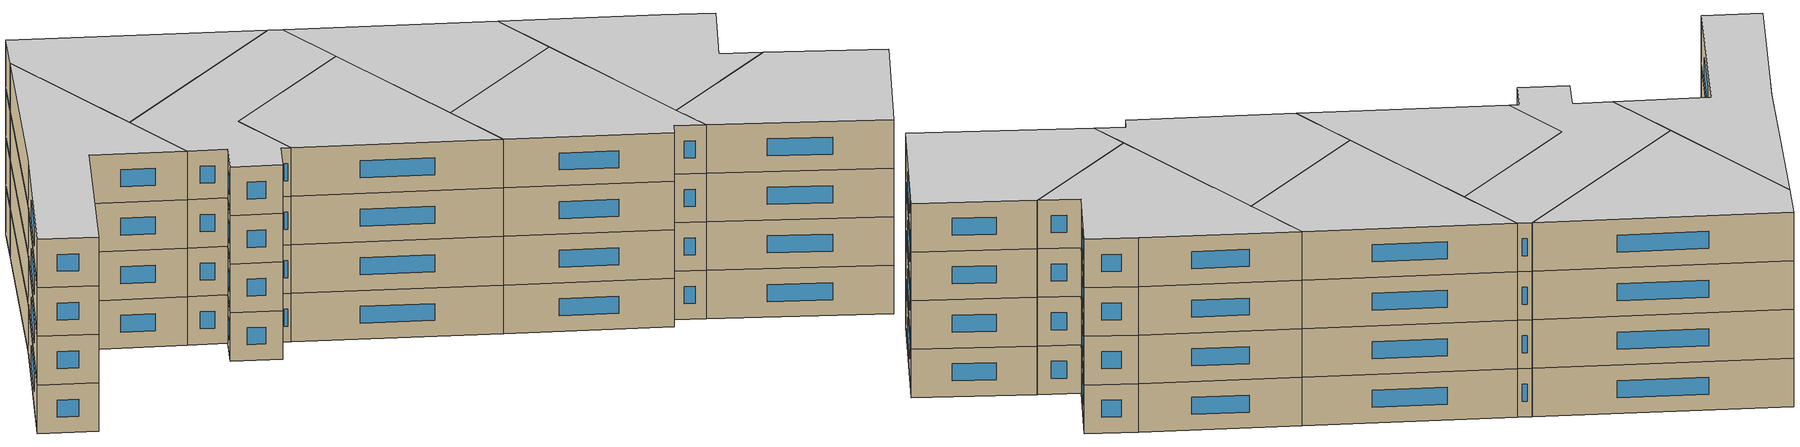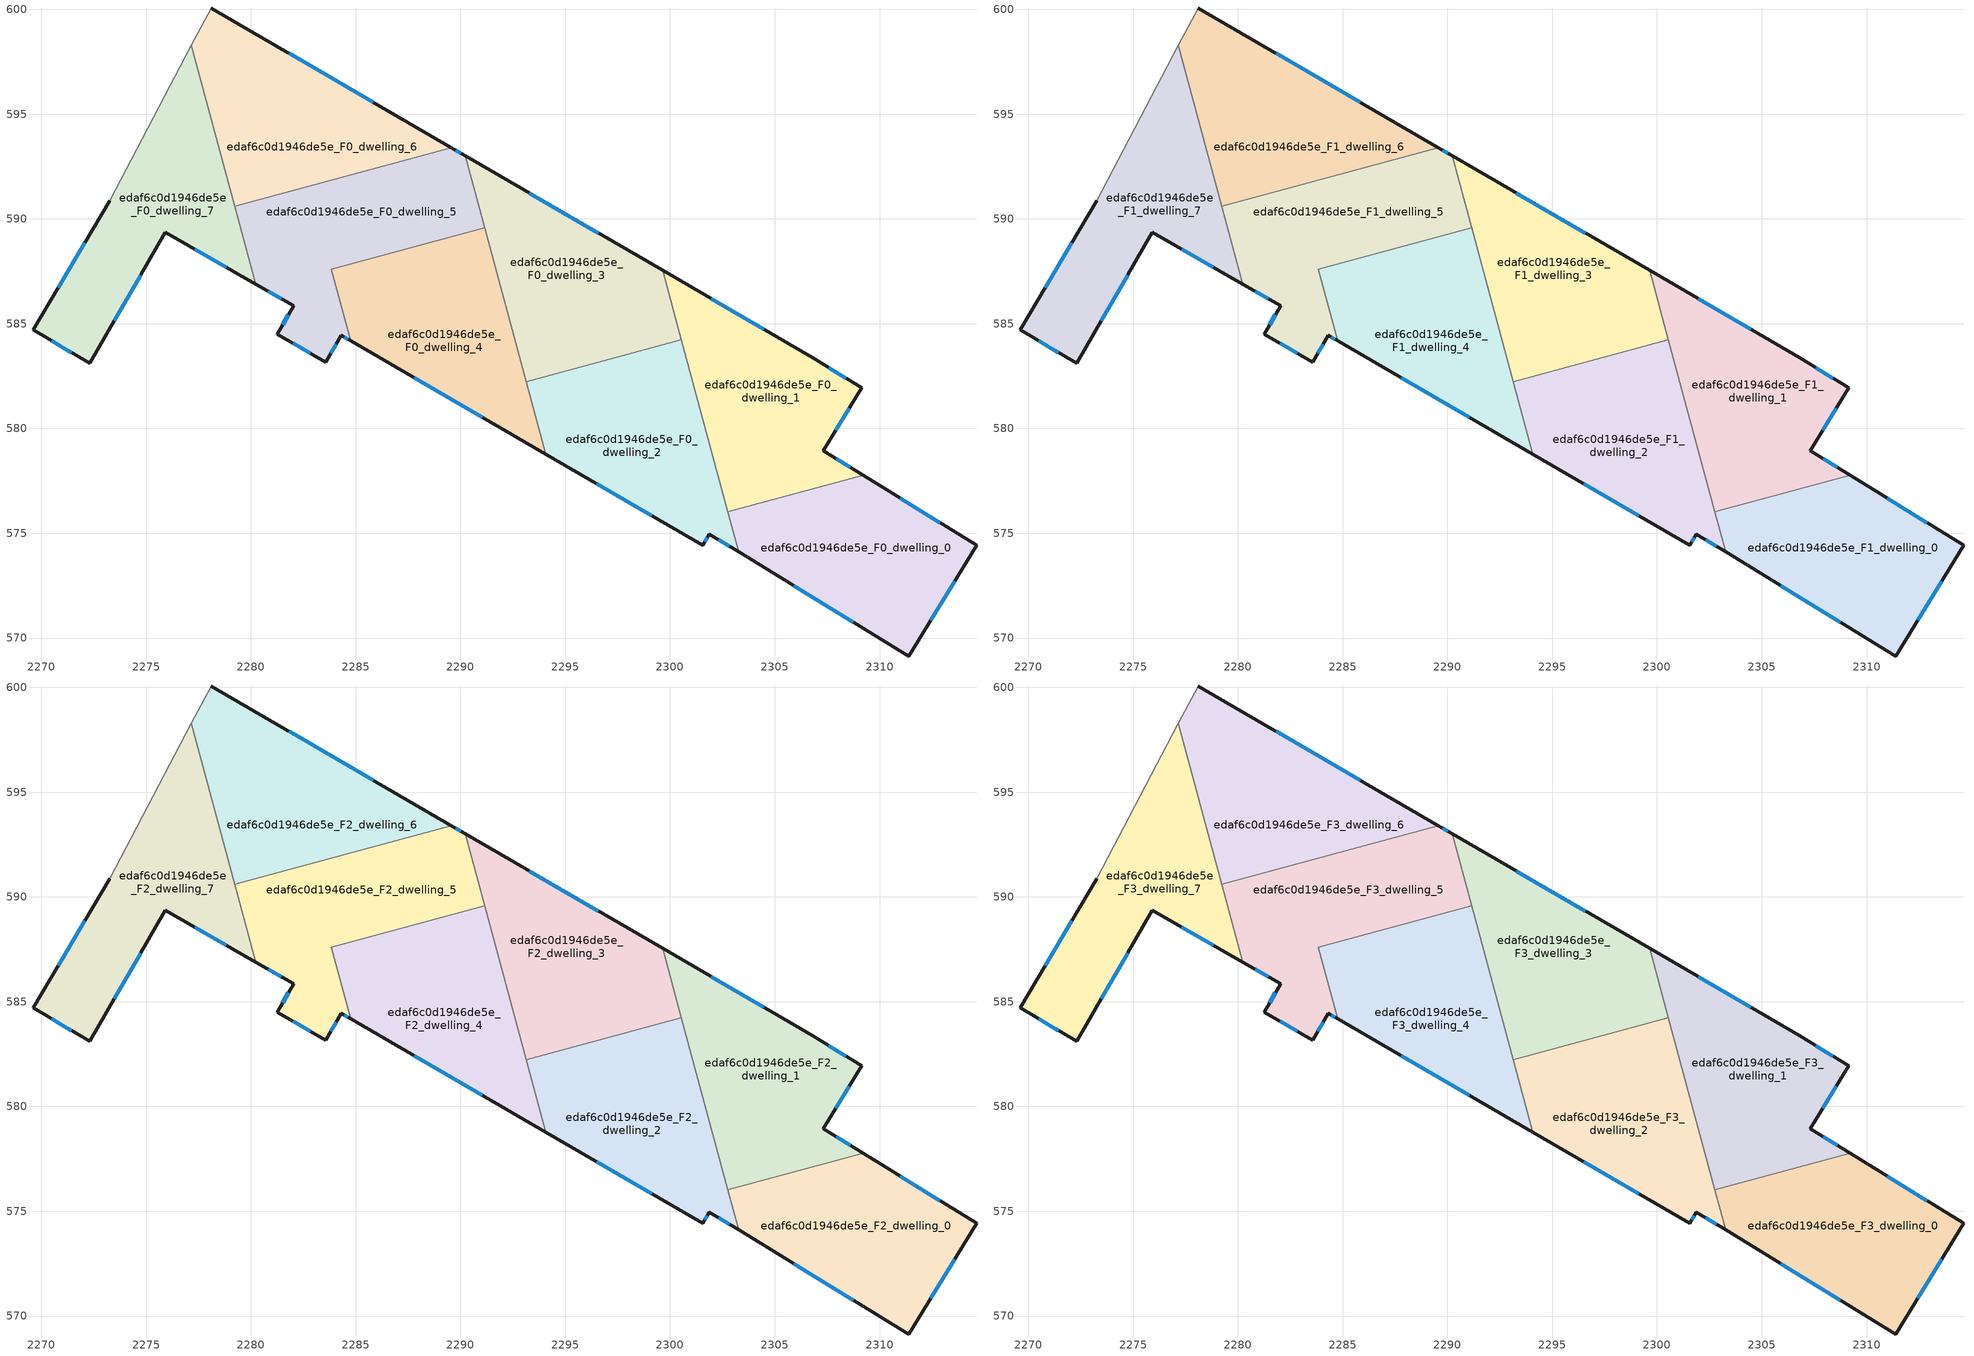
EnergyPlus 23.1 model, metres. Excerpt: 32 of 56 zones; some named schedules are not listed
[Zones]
edaf6c0d1946de5e_F0_dwelling_0
 floor ground (EU_floor_Construction): 2314.64,574.42 2311.39,569.14 2303.28,574.11 2302.76,576.02 2309.21,577.76 z0
 wall outside (EU_wall_Construction): 2303.28,574.11 2311.39,569.14 2314.64,574.42 2309.21,577.76 z0:3
 wall to edaf6c0d1946de5e_F0_dwelling_1 (EU_wall_Construction): 2309.21,577.76 2302.76,576.02 z0:3
 wall to edaf6c0d1946de5e_F0_dwelling_2 (EU_wall_Construction): 2302.76,576.02 2303.28,574.11 z0:3
 window (EU_Window_Construction): 2305.91,572.49 2308.75,570.76 / 2312.88,575.51 2310.98,576.67 / 2312.45,570.86 2313.58,572.71 z0.98:2.02
edaf6c0d1946de5e_F0_dwelling_1
 floor ground (EU_floor_Construction): 2306.81,583.37 2309.16,581.93 2307.31,578.93 2309.21,577.76 2302.76,576.02 2299.65,587.54 z0
 wall outside (EU_wall_Construction): 2309.21,577.76 2307.31,578.93 2309.16,581.93 2306.81,583.37 2299.65,587.54 z0:3
 wall to edaf6c0d1946de5e_F0_dwelling_3 (EU_wall_Construction): 2299.65,587.54 2300.54,584.23 z0:3
 wall to edaf6c0d1946de5e_F0_dwelling_2 (EU_wall_Construction): 2300.54,584.23 2302.76,576.02 z0:3
 window (EU_Window_Construction): 2308.39,582.4 2307.57,582.9 / 2307.91,579.91 2308.56,580.96 / 2308.6,578.14 2307.93,578.55 / 2304.48,584.73 2301.98,586.18 z0.98:2.02
edaf6c0d1946de5e_F0_dwelling_2
 floor ground (EU_floor_Construction): 2300.54,584.23 2303.28,574.11 2301.88,574.96 2301.56,574.42 2294.08,578.77 2293.15,582.23 z0
 wall outside (EU_wall_Construction): 2294.08,578.77 2301.56,574.42 2301.88,574.96 2303.28,574.11 z0:3
 wall to edaf6c0d1946de5e_F0_dwelling_3 (EU_wall_Construction): 2300.54,584.23 2293.15,582.23 z0:3
 wall to edaf6c0d1946de5e_F0_dwelling_4 (EU_wall_Construction): 2293.15,582.23 2294.08,578.77 z0:3
 window (EU_Window_Construction): 2301.66,574.6 2301.77,574.79 / 2296.51,577.35 2299.13,575.84 / 2302.33,574.69 2302.82,574.39 z0.98:2.02
edaf6c0d1946de5e_F0_dwelling_3
 floor ground (EU_floor_Construction): 2299.65,587.54 2300.54,584.23 2293.15,582.23 2290.23,593.01 z0
 wall outside (EU_wall_Construction): 2299.65,587.54 2290.23,593.01 z0:3
 wall to edaf6c0d1946de5e_F0_dwelling_5 (EU_wall_Construction): 2290.23,593.01 2291.16,589.58 z0:3
 wall to edaf6c0d1946de5e_F0_dwelling_4 (EU_wall_Construction): 2291.16,589.58 2293.15,582.23 z0:3
 window (EU_Window_Construction): 2296.59,589.32 2293.3,591.23 z0.98:2.02
edaf6c0d1946de5e_F0_dwelling_4
 floor ground (EU_floor_Construction): 2291.16,589.58 2294.08,578.77 2284.77,584.18 2283.85,587.61 z0
 wall outside (EU_wall_Construction): 2284.77,584.18 2294.08,578.77 z0:3
 wall to edaf6c0d1946de5e_F0_dwelling_5 (EU_wall_Construction): 2291.16,589.58 2283.85,587.61 2284.77,584.18 z0:3
 window (EU_Window_Construction): 2287.8,582.42 2291.06,580.53 z0.98:2.02
edaf6c0d1946de5e_F0_dwelling_5
 floor ground (EU_floor_Construction): 2290.23,593.01 2291.16,589.58 2283.85,587.61 2284.77,584.18 2284.32,584.44 2283.58,583.16 2281.26,584.5 2282.04,585.86 2280.25,586.89 2279.24,590.6 2289.57,593.39 z0
 wall outside (EU_wall_Construction): 2280.25,586.89 2282.04,585.86 2281.26,584.5 2283.58,583.16 2284.32,584.44 2284.77,584.18 / 2290.23,593.01 2289.57,593.39 z0:3
 wall to edaf6c0d1946de5e_F0_dwelling_6 (EU_wall_Construction): 2289.57,593.39 2279.24,590.6 z0:3
 wall to edaf6c0d1946de5e_F0_dwelling_7 (EU_wall_Construction): 2279.24,590.6 2280.25,586.89 z0:3
 window (EU_Window_Construction): 2284.47,584.36 2284.63,584.27 / 2283.82,583.58 2284.08,584.03 / 2282.01,584.07 2282.83,583.6 / 2281.79,585.42 2281.51,584.95 / 2280.83,586.55 2281.46,586.2 / 2290.02,593.14 2289.79,593.27 z0.98:2.02
edaf6c0d1946de5e_F0_dwelling_6
 floor ground (EU_floor_Construction): 2289.57,593.39 2279.24,590.6 2277.17,598.28 2278.11,600.06 z0
 wall outside (EU_wall_Construction): 2289.57,593.39 2278.11,600.06 z0:3
 wall adiabatic (EU_wall_Construction): 2278.11,600.06 2277.17,598.28 z0:3
 wall to edaf6c0d1946de5e_F0_dwelling_7 (EU_wall_Construction): 2277.17,598.28 2279.24,590.6 z0:3
 window (EU_Window_Construction): 2285.85,595.56 2281.84,597.89 z0.98:2.02
edaf6c0d1946de5e_F0_dwelling_7
 floor ground (EU_floor_Construction): 2277.17,598.28 2280.25,586.89 2275.92,589.35 2272.31,583.1 2269.62,584.7 2273.26,590.86 z0
 wall outside (EU_wall_Construction): 2273.26,590.86 2269.62,584.7 2272.31,583.1 2275.92,589.35 2280.25,586.89 z0:3
 wall adiabatic (EU_wall_Construction): 2277.17,598.28 2273.26,590.86 z0:3
 window (EU_Window_Construction): 2272.08,588.86 2270.8,586.71 / 2277.33,588.55 2278.84,587.69 / 2273.48,585.14 2274.75,587.32 / 2270.49,584.18 2271.44,583.62 z0.98:2.02
edaf6c0d1946de5e_F1_dwelling_0
 floor to edaf6c0d1946de5e_F0_dwelling_0 (EU_floor_Construction): 2314.64,574.42 2311.39,569.14 2303.28,574.11 2302.76,576.02 2309.21,577.76 z3
 wall outside (EU_wall_Construction): 2303.28,574.11 2311.39,569.14 2314.64,574.42 2309.21,577.76 z3:6
 wall to edaf6c0d1946de5e_F1_dwelling_1 (EU_wall_Construction): 2309.21,577.76 2302.76,576.02 z3:6
 wall to edaf6c0d1946de5e_F1_dwelling_2 (EU_wall_Construction): 2302.76,576.02 2303.28,574.11 z3:6
 window (EU_Window_Construction): 2305.91,572.49 2308.75,570.76 / 2312.88,575.51 2310.98,576.67 / 2312.45,570.86 2313.58,572.71 z3.98:5.02
edaf6c0d1946de5e_F1_dwelling_1
 floor to edaf6c0d1946de5e_F0_dwelling_1 (EU_floor_Construction): 2306.81,583.37 2309.16,581.93 2307.31,578.93 2309.21,577.76 2302.76,576.02 2299.65,587.54 z3
 wall outside (EU_wall_Construction): 2309.21,577.76 2307.31,578.93 2309.16,581.93 2306.81,583.37 2299.65,587.54 z3:6
 wall to edaf6c0d1946de5e_F1_dwelling_3 (EU_wall_Construction): 2299.65,587.54 2300.54,584.23 z3:6
 wall to edaf6c0d1946de5e_F1_dwelling_2 (EU_wall_Construction): 2300.54,584.23 2302.76,576.02 z3:6
 window (EU_Window_Construction): 2308.39,582.4 2307.57,582.9 / 2307.91,579.91 2308.56,580.96 / 2308.6,578.14 2307.93,578.55 / 2304.48,584.73 2301.98,586.18 z3.98:5.02
edaf6c0d1946de5e_F1_dwelling_2
 floor to edaf6c0d1946de5e_F0_dwelling_2 (EU_floor_Construction): 2300.54,584.23 2303.28,574.11 2301.88,574.96 2301.56,574.42 2294.08,578.77 2293.15,582.23 z3
 wall outside (EU_wall_Construction): 2294.08,578.77 2301.56,574.42 2301.88,574.96 2303.28,574.11 z3:6
 wall to edaf6c0d1946de5e_F1_dwelling_3 (EU_wall_Construction): 2300.54,584.23 2293.15,582.23 z3:6
 wall to edaf6c0d1946de5e_F1_dwelling_4 (EU_wall_Construction): 2293.15,582.23 2294.08,578.77 z3:6
 window (EU_Window_Construction): 2301.66,574.6 2301.77,574.79 / 2296.51,577.35 2299.13,575.84 / 2302.33,574.69 2302.82,574.39 z3.98:5.02
edaf6c0d1946de5e_F1_dwelling_3
 floor to edaf6c0d1946de5e_F0_dwelling_3 (EU_floor_Construction): 2299.65,587.54 2300.54,584.23 2293.15,582.23 2290.23,593.01 z3
 wall outside (EU_wall_Construction): 2299.65,587.54 2290.23,593.01 z3:6
 wall to edaf6c0d1946de5e_F1_dwelling_5 (EU_wall_Construction): 2290.23,593.01 2291.16,589.58 z3:6
 wall to edaf6c0d1946de5e_F1_dwelling_4 (EU_wall_Construction): 2291.16,589.58 2293.15,582.23 z3:6
 window (EU_Window_Construction): 2296.59,589.32 2293.3,591.23 z3.98:5.02
edaf6c0d1946de5e_F1_dwelling_4
 floor to edaf6c0d1946de5e_F0_dwelling_4 (EU_floor_Construction): 2291.16,589.58 2294.08,578.77 2284.77,584.18 2283.85,587.61 z3
 wall outside (EU_wall_Construction): 2284.77,584.18 2294.08,578.77 z3:6
 wall to edaf6c0d1946de5e_F1_dwelling_5 (EU_wall_Construction): 2291.16,589.58 2283.85,587.61 2284.77,584.18 z3:6
 window (EU_Window_Construction): 2287.8,582.42 2291.06,580.53 z3.98:5.02
edaf6c0d1946de5e_F1_dwelling_5
 floor to edaf6c0d1946de5e_F0_dwelling_5 (EU_floor_Construction): 2290.23,593.01 2291.16,589.58 2283.85,587.61 2284.77,584.18 2284.32,584.44 2283.58,583.16 2281.26,584.5 2282.04,585.86 2280.25,586.89 2279.24,590.6 2289.57,593.39 z3
 wall outside (EU_wall_Construction): 2280.25,586.89 2282.04,585.86 2281.26,584.5 2283.58,583.16 2284.32,584.44 2284.77,584.18 / 2290.23,593.01 2289.57,593.39 z3:6
 wall to edaf6c0d1946de5e_F1_dwelling_6 (EU_wall_Construction): 2289.57,593.39 2279.24,590.6 z3:6
 wall to edaf6c0d1946de5e_F1_dwelling_7 (EU_wall_Construction): 2279.24,590.6 2280.25,586.89 z3:6
 window (EU_Window_Construction): 2284.47,584.36 2284.63,584.27 / 2283.82,583.58 2284.08,584.03 / 2282.01,584.07 2282.83,583.6 / 2281.79,585.42 2281.51,584.95 / 2280.83,586.55 2281.46,586.2 / 2290.02,593.14 2289.79,593.27 z3.98:5.02
edaf6c0d1946de5e_F1_dwelling_6
 floor to edaf6c0d1946de5e_F0_dwelling_6 (EU_floor_Construction): 2289.57,593.39 2279.24,590.6 2277.17,598.28 2278.11,600.06 z3
 wall outside (EU_wall_Construction): 2289.57,593.39 2278.11,600.06 z3:6
 wall adiabatic (EU_wall_Construction): 2278.11,600.06 2277.17,598.28 z3:6
 wall to edaf6c0d1946de5e_F1_dwelling_7 (EU_wall_Construction): 2277.17,598.28 2279.24,590.6 z3:6
 window (EU_Window_Construction): 2285.85,595.56 2281.84,597.89 z3.98:5.02
edaf6c0d1946de5e_F1_dwelling_7
 floor to edaf6c0d1946de5e_F0_dwelling_7 (EU_floor_Construction): 2277.17,598.28 2280.25,586.89 2275.92,589.35 2272.31,583.1 2269.62,584.7 2273.26,590.86 z3
 wall outside (EU_wall_Construction): 2273.26,590.86 2269.62,584.7 2272.31,583.1 2275.92,589.35 2280.25,586.89 z3:6
 wall adiabatic (EU_wall_Construction): 2277.17,598.28 2273.26,590.86 z3:6
 window (EU_Window_Construction): 2272.08,588.86 2270.8,586.71 / 2277.33,588.55 2278.84,587.69 / 2273.48,585.14 2274.75,587.32 / 2270.49,584.18 2271.44,583.62 z3.98:5.02
edaf6c0d1946de5e_F2_dwelling_0
 floor to edaf6c0d1946de5e_F1_dwelling_0 (EU_floor_Construction): 2314.64,574.42 2311.39,569.14 2303.28,574.11 2302.76,576.02 2309.21,577.76 z6
 wall outside (EU_wall_Construction): 2303.28,574.11 2311.39,569.14 2314.64,574.42 2309.21,577.76 z6:9
 wall to edaf6c0d1946de5e_F2_dwelling_1 (EU_wall_Construction): 2309.21,577.76 2302.76,576.02 z6:9
 wall to edaf6c0d1946de5e_F2_dwelling_2 (EU_wall_Construction): 2302.76,576.02 2303.28,574.11 z6:9
 window (EU_Window_Construction): 2305.91,572.49 2308.75,570.76 / 2312.88,575.51 2310.98,576.67 / 2312.45,570.86 2313.58,572.71 z6.98:8.02
edaf6c0d1946de5e_F2_dwelling_1
 floor to edaf6c0d1946de5e_F1_dwelling_1 (EU_floor_Construction): 2306.81,583.37 2309.16,581.93 2307.31,578.93 2309.21,577.76 2302.76,576.02 2299.65,587.54 z6
 wall outside (EU_wall_Construction): 2309.21,577.76 2307.31,578.93 2309.16,581.93 2306.81,583.37 2299.65,587.54 z6:9
 wall to edaf6c0d1946de5e_F2_dwelling_3 (EU_wall_Construction): 2299.65,587.54 2300.54,584.23 z6:9
 wall to edaf6c0d1946de5e_F2_dwelling_2 (EU_wall_Construction): 2300.54,584.23 2302.76,576.02 z6:9
 window (EU_Window_Construction): 2308.39,582.4 2307.57,582.9 / 2307.91,579.91 2308.56,580.96 / 2308.6,578.14 2307.93,578.55 / 2304.48,584.73 2301.98,586.18 z6.98:8.02
edaf6c0d1946de5e_F2_dwelling_2
 floor to edaf6c0d1946de5e_F1_dwelling_2 (EU_floor_Construction): 2300.54,584.23 2303.28,574.11 2301.88,574.96 2301.56,574.42 2294.08,578.77 2293.15,582.23 z6
 wall outside (EU_wall_Construction): 2294.08,578.77 2301.56,574.42 2301.88,574.96 2303.28,574.11 z6:9
 wall to edaf6c0d1946de5e_F2_dwelling_3 (EU_wall_Construction): 2300.54,584.23 2293.15,582.23 z6:9
 wall to edaf6c0d1946de5e_F2_dwelling_4 (EU_wall_Construction): 2293.15,582.23 2294.08,578.77 z6:9
 window (EU_Window_Construction): 2301.66,574.6 2301.77,574.79 / 2296.51,577.35 2299.13,575.84 / 2302.33,574.69 2302.82,574.39 z6.98:8.02
edaf6c0d1946de5e_F2_dwelling_3
 floor to edaf6c0d1946de5e_F1_dwelling_3 (EU_floor_Construction): 2299.65,587.54 2300.54,584.23 2293.15,582.23 2290.23,593.01 z6
 wall outside (EU_wall_Construction): 2299.65,587.54 2290.23,593.01 z6:9
 wall to edaf6c0d1946de5e_F2_dwelling_5 (EU_wall_Construction): 2290.23,593.01 2291.16,589.58 z6:9
 wall to edaf6c0d1946de5e_F2_dwelling_4 (EU_wall_Construction): 2291.16,589.58 2293.15,582.23 z6:9
 window (EU_Window_Construction): 2296.59,589.32 2293.3,591.23 z6.98:8.02
edaf6c0d1946de5e_F2_dwelling_4
 floor to edaf6c0d1946de5e_F1_dwelling_4 (EU_floor_Construction): 2291.16,589.58 2294.08,578.77 2284.77,584.18 2283.85,587.61 z6
 wall outside (EU_wall_Construction): 2284.77,584.18 2294.08,578.77 z6:9
 wall to edaf6c0d1946de5e_F2_dwelling_5 (EU_wall_Construction): 2291.16,589.58 2283.85,587.61 2284.77,584.18 z6:9
 window (EU_Window_Construction): 2287.8,582.42 2291.06,580.53 z6.98:8.02
edaf6c0d1946de5e_F2_dwelling_5
 floor to edaf6c0d1946de5e_F1_dwelling_5 (EU_floor_Construction): 2290.23,593.01 2291.16,589.58 2283.85,587.61 2284.77,584.18 2284.32,584.44 2283.58,583.16 2281.26,584.5 2282.04,585.86 2280.25,586.89 2279.24,590.6 2289.57,593.39 z6
 wall outside (EU_wall_Construction): 2280.25,586.89 2282.04,585.86 2281.26,584.5 2283.58,583.16 2284.32,584.44 2284.77,584.18 / 2290.23,593.01 2289.57,593.39 z6:9
 wall to edaf6c0d1946de5e_F2_dwelling_6 (EU_wall_Construction): 2289.57,593.39 2279.24,590.6 z6:9
 wall to edaf6c0d1946de5e_F2_dwelling_7 (EU_wall_Construction): 2279.24,590.6 2280.25,586.89 z6:9
 window (EU_Window_Construction): 2284.47,584.36 2284.63,584.27 / 2283.82,583.58 2284.08,584.03 / 2282.01,584.07 2282.83,583.6 / 2281.79,585.42 2281.51,584.95 / 2280.83,586.55 2281.46,586.2 / 2290.02,593.14 2289.79,593.27 z6.98:8.02
edaf6c0d1946de5e_F2_dwelling_6
 floor to edaf6c0d1946de5e_F1_dwelling_6 (EU_floor_Construction): 2289.57,593.39 2279.24,590.6 2277.17,598.28 2278.11,600.06 z6
 wall outside (EU_wall_Construction): 2289.57,593.39 2278.11,600.06 z6:9
 wall adiabatic (EU_wall_Construction): 2278.11,600.06 2277.17,598.28 z6:9
 wall to edaf6c0d1946de5e_F2_dwelling_7 (EU_wall_Construction): 2277.17,598.28 2279.24,590.6 z6:9
 window (EU_Window_Construction): 2285.85,595.56 2281.84,597.89 z6.98:8.02
edaf6c0d1946de5e_F2_dwelling_7
 floor to edaf6c0d1946de5e_F1_dwelling_7 (EU_floor_Construction): 2277.17,598.28 2280.25,586.89 2275.92,589.35 2272.31,583.1 2269.62,584.7 2273.26,590.86 z6
 wall outside (EU_wall_Construction): 2273.26,590.86 2269.62,584.7 2272.31,583.1 2275.92,589.35 2280.25,586.89 z6:9
 wall adiabatic (EU_wall_Construction): 2277.17,598.28 2273.26,590.86 z6:9
 window (EU_Window_Construction): 2272.08,588.86 2270.8,586.71 / 2277.33,588.55 2278.84,587.69 / 2273.48,585.14 2274.75,587.32 / 2270.49,584.18 2271.44,583.62 z6.98:8.02
edaf6c0d1946de5e_F3_dwelling_0
 floor to edaf6c0d1946de5e_F2_dwelling_0 (EU_floor_Construction): 2314.64,574.42 2311.39,569.14 2303.28,574.11 2302.76,576.02 2309.21,577.76 z9
 wall outside (EU_wall_Construction): 2303.28,574.11 2311.39,569.14 2314.64,574.42 2309.21,577.76 z9:12
 wall to edaf6c0d1946de5e_F3_dwelling_1 (EU_wall_Construction): 2309.21,577.76 2302.76,576.02 z9:12
 wall to edaf6c0d1946de5e_F3_dwelling_2 (EU_wall_Construction): 2302.76,576.02 2303.28,574.11 z9:12
 window (EU_Window_Construction): 2305.91,572.49 2308.75,570.76 / 2312.88,575.51 2310.98,576.67 / 2312.45,570.86 2313.58,572.71 z9.98:11.02
 ceiling to edaf6c0d1946de5e_F4_dwelling_0 (EU_floor_Construction): 2311.39,569.14 2314.64,574.42 2309.21,577.76 2302.76,576.02 2303.28,574.11 z12
edaf6c0d1946de5e_F3_dwelling_1
 floor to edaf6c0d1946de5e_F2_dwelling_1 (EU_floor_Construction): 2306.81,583.37 2309.16,581.93 2307.31,578.93 2309.21,577.76 2302.76,576.02 2299.65,587.54 z9
 wall outside (EU_wall_Construction): 2309.21,577.76 2307.31,578.93 2309.16,581.93 2306.81,583.37 2299.65,587.54 z9:12
 wall to edaf6c0d1946de5e_F3_dwelling_3 (EU_wall_Construction): 2299.65,587.54 2300.54,584.23 z9:12
 wall to edaf6c0d1946de5e_F3_dwelling_2 (EU_wall_Construction): 2300.54,584.23 2302.76,576.02 z9:12
 window (EU_Window_Construction): 2308.39,582.4 2307.57,582.9 / 2307.91,579.91 2308.56,580.96 / 2308.6,578.14 2307.93,578.55 / 2304.48,584.73 2301.98,586.18 z9.98:11.02
 ceiling to edaf6c0d1946de5e_F4_dwelling_1 (EU_floor_Construction): 2309.21,577.76 2307.31,578.93 2309.16,581.93 2306.81,583.37 2299.65,587.54 2302.76,576.02 z12
edaf6c0d1946de5e_F3_dwelling_2
 floor to edaf6c0d1946de5e_F2_dwelling_2 (EU_floor_Construction): 2300.54,584.23 2303.28,574.11 2301.88,574.96 2301.56,574.42 2294.08,578.77 2293.15,582.23 z9
 wall outside (EU_wall_Construction): 2294.08,578.77 2301.56,574.42 2301.88,574.96 2303.28,574.11 z9:12
 wall to edaf6c0d1946de5e_F3_dwelling_3 (EU_wall_Construction): 2300.54,584.23 2293.15,582.23 z9:12
 wall to edaf6c0d1946de5e_F3_dwelling_4 (EU_wall_Construction): 2293.15,582.23 2294.08,578.77 z9:12
 window (EU_Window_Construction): 2301.66,574.6 2301.77,574.79 / 2296.51,577.35 2299.13,575.84 / 2302.33,574.69 2302.82,574.39 z9.98:11.02
 ceiling to edaf6c0d1946de5e_F4_dwelling_2 (EU_floor_Construction): 2303.28,574.11 2300.54,584.23 2293.15,582.23 2294.08,578.77 2301.56,574.42 2301.88,574.96 z12
edaf6c0d1946de5e_F3_dwelling_3
 floor to edaf6c0d1946de5e_F2_dwelling_3 (EU_floor_Construction): 2299.65,587.54 2300.54,584.23 2293.15,582.23 2290.23,593.01 z9
 wall outside (EU_wall_Construction): 2299.65,587.54 2290.23,593.01 z9:12
 wall to edaf6c0d1946de5e_F3_dwelling_5 (EU_wall_Construction): 2290.23,593.01 2291.16,589.58 z9:12
 wall to edaf6c0d1946de5e_F3_dwelling_4 (EU_wall_Construction): 2291.16,589.58 2293.15,582.23 z9:12
 window (EU_Window_Construction): 2296.59,589.32 2293.3,591.23 z9.98:11.02
 ceiling to edaf6c0d1946de5e_F4_dwelling_3 (EU_floor_Construction): 2300.54,584.23 2299.65,587.54 2290.23,593.01 2293.15,582.23 z12
edaf6c0d1946de5e_F3_dwelling_4
 floor to edaf6c0d1946de5e_F2_dwelling_4 (EU_floor_Construction): 2291.16,589.58 2294.08,578.77 2284.77,584.18 2283.85,587.61 z9
 wall outside (EU_wall_Construction): 2284.77,584.18 2294.08,578.77 z9:12
 wall to edaf6c0d1946de5e_F3_dwelling_5 (EU_wall_Construction): 2291.16,589.58 2283.85,587.61 2284.77,584.18 z9:12
 window (EU_Window_Construction): 2287.8,582.42 2291.06,580.53 z9.98:11.02
 ceiling to edaf6c0d1946de5e_F4_dwelling_4 (EU_floor_Construction): 2294.08,578.77 2291.16,589.58 2283.85,587.61 2284.77,584.18 z12
edaf6c0d1946de5e_F3_dwelling_5
 floor to edaf6c0d1946de5e_F2_dwelling_5 (EU_floor_Construction): 2290.23,593.01 2291.16,589.58 2283.85,587.61 2284.77,584.18 2284.32,584.44 2283.58,583.16 2281.26,584.5 2282.04,585.86 2280.25,586.89 2279.24,590.6 2289.57,593.39 z9
 wall outside (EU_wall_Construction): 2280.25,586.89 2282.04,585.86 2281.26,584.5 2283.58,583.16 2284.32,584.44 2284.77,584.18 / 2290.23,593.01 2289.57,593.39 z9:12
 wall to edaf6c0d1946de5e_F3_dwelling_6 (EU_wall_Construction): 2289.57,593.39 2279.24,590.6 z9:12
 wall to edaf6c0d1946de5e_F3_dwelling_7 (EU_wall_Construction): 2279.24,590.6 2280.25,586.89 z9:12
 window (EU_Window_Construction): 2284.47,584.36 2284.63,584.27 / 2283.82,583.58 2284.08,584.03 / 2282.01,584.07 2282.83,583.6 / 2281.79,585.42 2281.51,584.95 / 2280.83,586.55 2281.46,586.2 / 2290.02,593.14 2289.79,593.27 z9.98:11.02
 ceiling to edaf6c0d1946de5e_F4_dwelling_5 (EU_floor_Construction): 2291.16,589.58 2290.23,593.01 2289.57,593.39 2279.24,590.6 2280.25,586.89 2282.04,585.86 2281.26,584.5 2283.58,583.16 2284.32,584.44 2284.77,584.18 2283.85,587.61 z12
edaf6c0d1946de5e_F3_dwelling_6
 floor to edaf6c0d1946de5e_F2_dwelling_6 (EU_floor_Construction): 2289.57,593.39 2279.24,590.6 2277.17,598.28 2278.11,600.06 z9
 wall outside (EU_wall_Construction): 2289.57,593.39 2278.11,600.06 z9:12
 wall adiabatic (EU_wall_Construction): 2278.11,600.06 2277.17,598.28 z9:12
 wall to edaf6c0d1946de5e_F3_dwelling_7 (EU_wall_Construction): 2277.17,598.28 2279.24,590.6 z9:12
 window (EU_Window_Construction): 2285.85,595.56 2281.84,597.89 z9.98:11.02
 ceiling to edaf6c0d1946de5e_F4_dwelling_6 (EU_floor_Construction): 2289.57,593.39 2278.11,600.06 2277.17,598.28 2279.24,590.6 z12
edaf6c0d1946de5e_F3_dwelling_7
 floor to edaf6c0d1946de5e_F2_dwelling_7 (EU_floor_Construction): 2277.17,598.28 2280.25,586.89 2275.92,589.35 2272.31,583.1 2269.62,584.7 2273.26,590.86 z9
 wall outside (EU_wall_Construction): 2273.26,590.86 2269.62,584.7 2272.31,583.1 2275.92,589.35 2280.25,586.89 z9:12
 wall adiabatic (EU_wall_Construction): 2277.17,598.28 2273.26,590.86 z9:12
 window (EU_Window_Construction): 2272.08,588.86 2270.8,586.71 / 2277.33,588.55 2278.84,587.69 / 2273.48,585.14 2274.75,587.32 / 2270.49,584.18 2271.44,583.62 z9.98:11.02
 ceiling to edaf6c0d1946de5e_F4_dwelling_7 (EU_floor_Construction): 2280.25,586.89 2277.17,598.28 2273.26,590.86 2269.62,584.7 2272.31,583.1 2275.92,589.35 z12
[Building]
EU S2 Campaign: North Axis=0; Terrain=City; Solar Distribution=FullExterior
[Site:Location]
Bologna: Latitude=44.5; Longitude=11.25; Time Zone=1; Elevation=37
[SizingPeriod:WeatherFileDays]
AnnualSizingPeriod: Begin Month=1; Begin Day of Month=1; End Month=12; End Day of Month=31; Day of Week for Start Day=Monday; Use Weather File Daylight Saving Period=No; Use Weather File Rain and Snow Indicators=No
[MATERIAL]
EU_InternalMass_Material: Roughness=MediumRough; Thickness=0.1; Conductivity=1; Density=1800; Specific Heat=900; Thermal Absorptance=0.9; Solar Absorptance=0.7; Visible Absorptance=0.7
[MATERIAL:NOMASS] Roughness=MediumRough; Thermal Absorptance=0.9; Solar Absorptance=0.7; Visible Absorptance=0.7
Name | Thermal Resistance
EU_wall_NoMass | 0.905828
EU_floor_NoMass | 0.67114
[WINDOWMATERIAL:SIMPLEGLAZINGSYSTEM]
EU_Window_SimpleGlazing: UFactor=4.52486; Solar Heat Gain Coefficient=0.85; Visible Transmittance=0.85
[CONSTRUCTION]
EU_wall_Construction: EU_wall_NoMass
EU_floor_Construction: EU_floor_NoMass
EU_Window_Construction: EU_Window_SimpleGlazing
EU_InternalMass_Construction: EU_InternalMass_Material
[ZONE] Type=1; Multiplier=1; Ceiling Height=autocalculate; Floor Area=autocalculate; Part of Total Floor Area=Yes
Name | Volume
edaf6c0d1946de5e_F0_dwelling_0; edaf6c0d1946de5e_F1_dwelling_0; edaf6c0d1946de5e_F2_dwelling_0; edaf6c0d1946de5e_F3_dwelling_0 | 167.71
edaf6c0d1946de5e_F0_dwelling_1; edaf6c0d1946de5e_F1_dwelling_1; edaf6c0d1946de5e_F2_dwelling_1; edaf6c0d1946de5e_F3_dwelling_1 | 167.733
edaf6c0d1946de5e_F0_dwelling_2; edaf6c0d1946de5e_F1_dwelling_2; edaf6c0d1946de5e_F2_dwelling_2; edaf6c0d1946de5e_F3_dwelling_2 | 167.728
edaf6c0d1946de5e_F0_dwelling_3; edaf6c0d1946de5e_F1_dwelling_3; edaf6c0d1946de5e_F2_dwelling_3; edaf6c0d1946de5e_F3_dwelling_3 | 167.696
edaf6c0d1946de5e_F0_dwelling_4; edaf6c0d1946de5e_F1_dwelling_4; edaf6c0d1946de5e_F2_dwelling_4; edaf6c0d1946de5e_F3_dwelling_4 | 167.717
edaf6c0d1946de5e_F0_dwelling_5; edaf6c0d1946de5e_F1_dwelling_5; edaf6c0d1946de5e_F2_dwelling_5; edaf6c0d1946de5e_F3_dwelling_5 | 167.695
edaf6c0d1946de5e_F0_dwelling_6; edaf6c0d1946de5e_F1_dwelling_6; edaf6c0d1946de5e_F2_dwelling_6; edaf6c0d1946de5e_F3_dwelling_6 | 167.708
edaf6c0d1946de5e_F0_dwelling_7; edaf6c0d1946de5e_F1_dwelling_7; edaf6c0d1946de5e_F2_dwelling_7; edaf6c0d1946de5e_F3_dwelling_7 | 167.715
[INTERNALMASS] Construction=EU_InternalMass_Construction
Name | Zone or ZoneList | Surface Area
edaf6c0d1946de5e_F0_dwelling_0_EU_InternalMass | edaf6c0d1946de5e_F0_dwelling_0 | 55.9037
edaf6c0d1946de5e_F0_dwelling_1_EU_InternalMass | edaf6c0d1946de5e_F0_dwelling_1 | 55.9126
edaf6c0d1946de5e_F0_dwelling_2_EU_InternalMass | edaf6c0d1946de5e_F0_dwelling_2 | 55.9113
edaf6c0d1946de5e_F0_dwelling_3_EU_InternalMass | edaf6c0d1946de5e_F0_dwelling_3 | 55.8984
edaf6c0d1946de5e_F0_dwelling_4_EU_InternalMass | edaf6c0d1946de5e_F0_dwelling_4 | 55.9033
edaf6c0d1946de5e_F0_dwelling_5_EU_InternalMass | edaf6c0d1946de5e_F0_dwelling_5 | 55.8982
edaf6c0d1946de5e_F0_dwelling_6_EU_InternalMass | edaf6c0d1946de5e_F0_dwelling_6 | 55.9025
edaf6c0d1946de5e_F0_dwelling_7_EU_InternalMass | edaf6c0d1946de5e_F0_dwelling_7 | 55.9054
edaf6c0d1946de5e_F1_dwelling_0_EU_InternalMass | edaf6c0d1946de5e_F1_dwelling_0 | 55.9037
edaf6c0d1946de5e_F1_dwelling_1_EU_InternalMass | edaf6c0d1946de5e_F1_dwelling_1 | 55.9126
edaf6c0d1946de5e_F1_dwelling_2_EU_InternalMass | edaf6c0d1946de5e_F1_dwelling_2 | 55.9113
edaf6c0d1946de5e_F1_dwelling_3_EU_InternalMass | edaf6c0d1946de5e_F1_dwelling_3 | 55.8984
edaf6c0d1946de5e_F1_dwelling_4_EU_InternalMass | edaf6c0d1946de5e_F1_dwelling_4 | 55.9033
edaf6c0d1946de5e_F1_dwelling_5_EU_InternalMass | edaf6c0d1946de5e_F1_dwelling_5 | 55.8982
edaf6c0d1946de5e_F1_dwelling_6_EU_InternalMass | edaf6c0d1946de5e_F1_dwelling_6 | 55.9025
edaf6c0d1946de5e_F1_dwelling_7_EU_InternalMass | edaf6c0d1946de5e_F1_dwelling_7 | 55.9054
edaf6c0d1946de5e_F2_dwelling_0_EU_InternalMass | edaf6c0d1946de5e_F2_dwelling_0 | 55.9037
edaf6c0d1946de5e_F2_dwelling_1_EU_InternalMass | edaf6c0d1946de5e_F2_dwelling_1 | 55.9126
edaf6c0d1946de5e_F2_dwelling_2_EU_InternalMass | edaf6c0d1946de5e_F2_dwelling_2 | 55.9113
edaf6c0d1946de5e_F2_dwelling_3_EU_InternalMass | edaf6c0d1946de5e_F2_dwelling_3 | 55.8984
edaf6c0d1946de5e_F2_dwelling_4_EU_InternalMass | edaf6c0d1946de5e_F2_dwelling_4 | 55.9033
edaf6c0d1946de5e_F2_dwelling_5_EU_InternalMass | edaf6c0d1946de5e_F2_dwelling_5 | 55.8982
edaf6c0d1946de5e_F2_dwelling_6_EU_InternalMass | edaf6c0d1946de5e_F2_dwelling_6 | 55.9025
edaf6c0d1946de5e_F2_dwelling_7_EU_InternalMass | edaf6c0d1946de5e_F2_dwelling_7 | 55.9054
edaf6c0d1946de5e_F3_dwelling_0_EU_InternalMass | edaf6c0d1946de5e_F3_dwelling_0 | 55.9037
edaf6c0d1946de5e_F3_dwelling_1_EU_InternalMass | edaf6c0d1946de5e_F3_dwelling_1 | 55.9126
edaf6c0d1946de5e_F3_dwelling_2_EU_InternalMass | edaf6c0d1946de5e_F3_dwelling_2 | 55.9113
edaf6c0d1946de5e_F3_dwelling_3_EU_InternalMass | edaf6c0d1946de5e_F3_dwelling_3 | 55.8984
edaf6c0d1946de5e_F3_dwelling_4_EU_InternalMass | edaf6c0d1946de5e_F3_dwelling_4 | 55.9033
edaf6c0d1946de5e_F3_dwelling_5_EU_InternalMass | edaf6c0d1946de5e_F3_dwelling_5 | 55.8982
edaf6c0d1946de5e_F3_dwelling_6_EU_InternalMass | edaf6c0d1946de5e_F3_dwelling_6 | 55.9025
edaf6c0d1946de5e_F3_dwelling_7_EU_InternalMass | edaf6c0d1946de5e_F3_dwelling_7 | 55.9054
[OTHEREQUIPMENT] Fuel Type=Electricity; Design Level Calculation Method=Watts/Area; Power per Zone Floor Area=1; Fraction Latent=0; Fraction Radiant=0; Fraction Lost=0; Carbon Dioxide Generation Rate=0; EndUse Subcategory=EU_Step8_InternalGains
Name | Zone or ZoneList or Space or SpaceList | Schedule
EU_Step8_InternalGain_edaf6c0d1946de5e_F0_dwelling_0_f000 | edaf6c0d1946de5e_F0_dwelling_0 | EU_Step8_GainSchedule_edaf6c0d1946de5e_F0_dwelling_0_f000
EU_Step8_InternalGain_edaf6c0d1946de5e_F0_dwelling_1_f000 | edaf6c0d1946de5e_F0_dwelling_1 | EU_Step8_GainSchedule_edaf6c0d1946de5e_F0_dwelling_1_f000
EU_Step8_InternalGain_edaf6c0d1946de5e_F0_dwelling_2_f000 | edaf6c0d1946de5e_F0_dwelling_2 | EU_Step8_GainSchedule_edaf6c0d1946de5e_F0_dwelling_2_f000
EU_Step8_InternalGain_edaf6c0d1946de5e_F0_dwelling_3_f000 | edaf6c0d1946de5e_F0_dwelling_3 | EU_Step8_GainSchedule_edaf6c0d1946de5e_F0_dwelling_3_f000
EU_Step8_InternalGain_edaf6c0d1946de5e_F0_dwelling_4_f000 | edaf6c0d1946de5e_F0_dwelling_4 | EU_Step8_GainSchedule_edaf6c0d1946de5e_F0_dwelling_4_f000
EU_Step8_InternalGain_edaf6c0d1946de5e_F0_dwelling_5_f000 | edaf6c0d1946de5e_F0_dwelling_5 | EU_Step8_GainSchedule_edaf6c0d1946de5e_F0_dwelling_5_f000
EU_Step8_InternalGain_edaf6c0d1946de5e_F0_dwelling_6_f000 | edaf6c0d1946de5e_F0_dwelling_6 | EU_Step8_GainSchedule_edaf6c0d1946de5e_F0_dwelling_6_f000
EU_Step8_InternalGain_edaf6c0d1946de5e_F0_dwelling_7_f000 | edaf6c0d1946de5e_F0_dwelling_7 | EU_Step8_GainSchedule_edaf6c0d1946de5e_F0_dwelling_7_f000
EU_Step8_InternalGain_edaf6c0d1946de5e_F1_dwelling_0_f000 | edaf6c0d1946de5e_F1_dwelling_0 | EU_Step8_GainSchedule_edaf6c0d1946de5e_F1_dwelling_0_f000
EU_Step8_InternalGain_edaf6c0d1946de5e_F1_dwelling_1_f000 | edaf6c0d1946de5e_F1_dwelling_1 | EU_Step8_GainSchedule_edaf6c0d1946de5e_F1_dwelling_1_f000
EU_Step8_InternalGain_edaf6c0d1946de5e_F1_dwelling_2_f000 | edaf6c0d1946de5e_F1_dwelling_2 | EU_Step8_GainSchedule_edaf6c0d1946de5e_F1_dwelling_2_f000
EU_Step8_InternalGain_edaf6c0d1946de5e_F1_dwelling_3_f000 | edaf6c0d1946de5e_F1_dwelling_3 | EU_Step8_GainSchedule_edaf6c0d1946de5e_F1_dwelling_3_f000
EU_Step8_InternalGain_edaf6c0d1946de5e_F1_dwelling_4_f000 | edaf6c0d1946de5e_F1_dwelling_4 | EU_Step8_GainSchedule_edaf6c0d1946de5e_F1_dwelling_4_f000
EU_Step8_InternalGain_edaf6c0d1946de5e_F1_dwelling_5_f000 | edaf6c0d1946de5e_F1_dwelling_5 | EU_Step8_GainSchedule_edaf6c0d1946de5e_F1_dwelling_5_f000
EU_Step8_InternalGain_edaf6c0d1946de5e_F1_dwelling_6_f000 | edaf6c0d1946de5e_F1_dwelling_6 | EU_Step8_GainSchedule_edaf6c0d1946de5e_F1_dwelling_6_f000
EU_Step8_InternalGain_edaf6c0d1946de5e_F1_dwelling_7_f000 | edaf6c0d1946de5e_F1_dwelling_7 | EU_Step8_GainSchedule_edaf6c0d1946de5e_F1_dwelling_7_f000
EU_Step8_InternalGain_edaf6c0d1946de5e_F2_dwelling_0_f000 | edaf6c0d1946de5e_F2_dwelling_0 | EU_Step8_GainSchedule_edaf6c0d1946de5e_F2_dwelling_0_f000
EU_Step8_InternalGain_edaf6c0d1946de5e_F2_dwelling_1_f000 | edaf6c0d1946de5e_F2_dwelling_1 | EU_Step8_GainSchedule_edaf6c0d1946de5e_F2_dwelling_1_f000
EU_Step8_InternalGain_edaf6c0d1946de5e_F2_dwelling_2_f000 | edaf6c0d1946de5e_F2_dwelling_2 | EU_Step8_GainSchedule_edaf6c0d1946de5e_F2_dwelling_2_f000
EU_Step8_InternalGain_edaf6c0d1946de5e_F2_dwelling_3_f000 | edaf6c0d1946de5e_F2_dwelling_3 | EU_Step8_GainSchedule_edaf6c0d1946de5e_F2_dwelling_3_f000
EU_Step8_InternalGain_edaf6c0d1946de5e_F2_dwelling_4_f000 | edaf6c0d1946de5e_F2_dwelling_4 | EU_Step8_GainSchedule_edaf6c0d1946de5e_F2_dwelling_4_f000
EU_Step8_InternalGain_edaf6c0d1946de5e_F2_dwelling_5_f000 | edaf6c0d1946de5e_F2_dwelling_5 | EU_Step8_GainSchedule_edaf6c0d1946de5e_F2_dwelling_5_f000
EU_Step8_InternalGain_edaf6c0d1946de5e_F2_dwelling_6_f000 | edaf6c0d1946de5e_F2_dwelling_6 | EU_Step8_GainSchedule_edaf6c0d1946de5e_F2_dwelling_6_f000
EU_Step8_InternalGain_edaf6c0d1946de5e_F2_dwelling_7_f000 | edaf6c0d1946de5e_F2_dwelling_7 | EU_Step8_GainSchedule_edaf6c0d1946de5e_F2_dwelling_7_f000
EU_Step8_InternalGain_edaf6c0d1946de5e_F3_dwelling_0_f000 | edaf6c0d1946de5e_F3_dwelling_0 | EU_Step8_GainSchedule_edaf6c0d1946de5e_F3_dwelling_0_f000
EU_Step8_InternalGain_edaf6c0d1946de5e_F3_dwelling_1_f000 | edaf6c0d1946de5e_F3_dwelling_1 | EU_Step8_GainSchedule_edaf6c0d1946de5e_F3_dwelling_1_f000
EU_Step8_InternalGain_edaf6c0d1946de5e_F3_dwelling_2_f000 | edaf6c0d1946de5e_F3_dwelling_2 | EU_Step8_GainSchedule_edaf6c0d1946de5e_F3_dwelling_2_f000
EU_Step8_InternalGain_edaf6c0d1946de5e_F3_dwelling_3_f000 | edaf6c0d1946de5e_F3_dwelling_3 | EU_Step8_GainSchedule_edaf6c0d1946de5e_F3_dwelling_3_f000
EU_Step8_InternalGain_edaf6c0d1946de5e_F3_dwelling_4_f000 | edaf6c0d1946de5e_F3_dwelling_4 | EU_Step8_GainSchedule_edaf6c0d1946de5e_F3_dwelling_4_f000
EU_Step8_InternalGain_edaf6c0d1946de5e_F3_dwelling_5_f000 | edaf6c0d1946de5e_F3_dwelling_5 | EU_Step8_GainSchedule_edaf6c0d1946de5e_F3_dwelling_5_f000
EU_Step8_InternalGain_edaf6c0d1946de5e_F3_dwelling_6_f000 | edaf6c0d1946de5e_F3_dwelling_6 | EU_Step8_GainSchedule_edaf6c0d1946de5e_F3_dwelling_6_f000
EU_Step8_InternalGain_edaf6c0d1946de5e_F3_dwelling_7_f000 | edaf6c0d1946de5e_F3_dwelling_7 | EU_Step8_GainSchedule_edaf6c0d1946de5e_F3_dwelling_7_f000
[ZONEVENTILATION:DESIGNFLOWRATE] Schedule=EU_AlwaysOn; Design Flow Rate Calculation Method=AirChanges/Hour; Air Changes per Hour=0.73129; Ventilation Type=Natural; Fan Pressure Rise=0; Fan Total Efficiency=1; Constant Term Coefficient=1; Temperature Term Coefficient=0; Velocity Term Coefficient=0; Velocity Squared Term Coefficient=0; Minimum Indoor Temperature=-100; Maximum Indoor Temperature=100; Delta Temperature=-100; Minimum Outdoor Temperature=-100; Maximum Outdoor Temperature=100; Maximum Wind Speed=40
Name | Zone or ZoneList or Space or SpaceList
EU_ConstantAir_edaf6c0d1946de5e_F0_dwelling_0 | edaf6c0d1946de5e_F0_dwelling_0
EU_ConstantAir_edaf6c0d1946de5e_F0_dwelling_1 | edaf6c0d1946de5e_F0_dwelling_1
EU_ConstantAir_edaf6c0d1946de5e_F0_dwelling_2 | edaf6c0d1946de5e_F0_dwelling_2
EU_ConstantAir_edaf6c0d1946de5e_F0_dwelling_3 | edaf6c0d1946de5e_F0_dwelling_3
EU_ConstantAir_edaf6c0d1946de5e_F0_dwelling_4 | edaf6c0d1946de5e_F0_dwelling_4
EU_ConstantAir_edaf6c0d1946de5e_F0_dwelling_5 | edaf6c0d1946de5e_F0_dwelling_5
EU_ConstantAir_edaf6c0d1946de5e_F0_dwelling_6 | edaf6c0d1946de5e_F0_dwelling_6
EU_ConstantAir_edaf6c0d1946de5e_F0_dwelling_7 | edaf6c0d1946de5e_F0_dwelling_7
EU_ConstantAir_edaf6c0d1946de5e_F1_dwelling_0 | edaf6c0d1946de5e_F1_dwelling_0
EU_ConstantAir_edaf6c0d1946de5e_F1_dwelling_1 | edaf6c0d1946de5e_F1_dwelling_1
EU_ConstantAir_edaf6c0d1946de5e_F1_dwelling_2 | edaf6c0d1946de5e_F1_dwelling_2
EU_ConstantAir_edaf6c0d1946de5e_F1_dwelling_3 | edaf6c0d1946de5e_F1_dwelling_3
EU_ConstantAir_edaf6c0d1946de5e_F1_dwelling_4 | edaf6c0d1946de5e_F1_dwelling_4
EU_ConstantAir_edaf6c0d1946de5e_F1_dwelling_5 | edaf6c0d1946de5e_F1_dwelling_5
EU_ConstantAir_edaf6c0d1946de5e_F1_dwelling_6 | edaf6c0d1946de5e_F1_dwelling_6
EU_ConstantAir_edaf6c0d1946de5e_F1_dwelling_7 | edaf6c0d1946de5e_F1_dwelling_7
EU_ConstantAir_edaf6c0d1946de5e_F2_dwelling_0 | edaf6c0d1946de5e_F2_dwelling_0
EU_ConstantAir_edaf6c0d1946de5e_F2_dwelling_1 | edaf6c0d1946de5e_F2_dwelling_1
EU_ConstantAir_edaf6c0d1946de5e_F2_dwelling_2 | edaf6c0d1946de5e_F2_dwelling_2
EU_ConstantAir_edaf6c0d1946de5e_F2_dwelling_3 | edaf6c0d1946de5e_F2_dwelling_3
EU_ConstantAir_edaf6c0d1946de5e_F2_dwelling_4 | edaf6c0d1946de5e_F2_dwelling_4
EU_ConstantAir_edaf6c0d1946de5e_F2_dwelling_5 | edaf6c0d1946de5e_F2_dwelling_5
EU_ConstantAir_edaf6c0d1946de5e_F2_dwelling_6 | edaf6c0d1946de5e_F2_dwelling_6
EU_ConstantAir_edaf6c0d1946de5e_F2_dwelling_7 | edaf6c0d1946de5e_F2_dwelling_7
EU_ConstantAir_edaf6c0d1946de5e_F3_dwelling_0 | edaf6c0d1946de5e_F3_dwelling_0
EU_ConstantAir_edaf6c0d1946de5e_F3_dwelling_1 | edaf6c0d1946de5e_F3_dwelling_1
EU_ConstantAir_edaf6c0d1946de5e_F3_dwelling_2 | edaf6c0d1946de5e_F3_dwelling_2
EU_ConstantAir_edaf6c0d1946de5e_F3_dwelling_3 | edaf6c0d1946de5e_F3_dwelling_3
EU_ConstantAir_edaf6c0d1946de5e_F3_dwelling_4 | edaf6c0d1946de5e_F3_dwelling_4
EU_ConstantAir_edaf6c0d1946de5e_F3_dwelling_5 | edaf6c0d1946de5e_F3_dwelling_5
EU_ConstantAir_edaf6c0d1946de5e_F3_dwelling_6 | edaf6c0d1946de5e_F3_dwelling_6
EU_ConstantAir_edaf6c0d1946de5e_F3_dwelling_7 | edaf6c0d1946de5e_F3_dwelling_7
[HVACTEMPLATE:ZONE:IDEALLOADSAIRSYSTEM] System Availability Schedule=EU_AlwaysOn; Maximum Heating Supply Air Temperature=50; Minimum Cooling Supply Air Temperature=13; Maximum Heating Supply Air Humidity Ratio=0.0156; Minimum Cooling Supply Air Humidity Ratio=0.0077; Heating Limit=NoLimit; Cooling Limit=NoLimit; Heating Availability Schedule=EU_AlwaysOn; Cooling Availability Schedule=EU_CoolingOff; Dehumidification Control Type=ConstantSensibleHeatRatio; Cooling Sensible Heat Ratio=0.7; Dehumidification Setpoint=60; Humidification Control Type=None; Humidification Setpoint=30; Outdoor Air Method=None; Outdoor Air Flow Rate per Person=0.00944; Outdoor Air Flow Rate per Zone Floor Area=0; Outdoor Air Flow Rate per Zone=0; Demand Controlled Ventilation Type=None; Outdoor Air Economizer Type=NoEconomizer; Heat Recovery Type=None; Sensible Heat Recovery Effectiveness=0.7; Latent Heat Recovery Effectiveness=0.65
Name | Template Thermostat
edaf6c0d1946de5e_F0_dwelling_0 | EU_HeatOnly_edaf6c0d1946de5e_F0_dwelling_0
edaf6c0d1946de5e_F0_dwelling_1 | EU_HeatOnly_edaf6c0d1946de5e_F0_dwelling_1
edaf6c0d1946de5e_F0_dwelling_2 | EU_HeatOnly_edaf6c0d1946de5e_F0_dwelling_2
edaf6c0d1946de5e_F0_dwelling_3 | EU_HeatOnly_edaf6c0d1946de5e_F0_dwelling_3
edaf6c0d1946de5e_F0_dwelling_4 | EU_HeatOnly_edaf6c0d1946de5e_F0_dwelling_4
edaf6c0d1946de5e_F0_dwelling_5 | EU_HeatOnly_edaf6c0d1946de5e_F0_dwelling_5
edaf6c0d1946de5e_F0_dwelling_6 | EU_HeatOnly_edaf6c0d1946de5e_F0_dwelling_6
edaf6c0d1946de5e_F0_dwelling_7 | EU_HeatOnly_edaf6c0d1946de5e_F0_dwelling_7
edaf6c0d1946de5e_F1_dwelling_0 | EU_HeatOnly_edaf6c0d1946de5e_F1_dwelling_0
edaf6c0d1946de5e_F1_dwelling_1 | EU_HeatOnly_edaf6c0d1946de5e_F1_dwelling_1
edaf6c0d1946de5e_F1_dwelling_2 | EU_HeatOnly_edaf6c0d1946de5e_F1_dwelling_2
edaf6c0d1946de5e_F1_dwelling_3 | EU_HeatOnly_edaf6c0d1946de5e_F1_dwelling_3
edaf6c0d1946de5e_F1_dwelling_4 | EU_HeatOnly_edaf6c0d1946de5e_F1_dwelling_4
edaf6c0d1946de5e_F1_dwelling_5 | EU_HeatOnly_edaf6c0d1946de5e_F1_dwelling_5
edaf6c0d1946de5e_F1_dwelling_6 | EU_HeatOnly_edaf6c0d1946de5e_F1_dwelling_6
edaf6c0d1946de5e_F1_dwelling_7 | EU_HeatOnly_edaf6c0d1946de5e_F1_dwelling_7
edaf6c0d1946de5e_F2_dwelling_0 | EU_HeatOnly_edaf6c0d1946de5e_F2_dwelling_0
edaf6c0d1946de5e_F2_dwelling_1 | EU_HeatOnly_edaf6c0d1946de5e_F2_dwelling_1
edaf6c0d1946de5e_F2_dwelling_2 | EU_HeatOnly_edaf6c0d1946de5e_F2_dwelling_2
edaf6c0d1946de5e_F2_dwelling_3 | EU_HeatOnly_edaf6c0d1946de5e_F2_dwelling_3
edaf6c0d1946de5e_F2_dwelling_4 | EU_HeatOnly_edaf6c0d1946de5e_F2_dwelling_4
edaf6c0d1946de5e_F2_dwelling_5 | EU_HeatOnly_edaf6c0d1946de5e_F2_dwelling_5
edaf6c0d1946de5e_F2_dwelling_6 | EU_HeatOnly_edaf6c0d1946de5e_F2_dwelling_6
edaf6c0d1946de5e_F2_dwelling_7 | EU_HeatOnly_edaf6c0d1946de5e_F2_dwelling_7
edaf6c0d1946de5e_F3_dwelling_0 | EU_HeatOnly_edaf6c0d1946de5e_F3_dwelling_0
edaf6c0d1946de5e_F3_dwelling_1 | EU_HeatOnly_edaf6c0d1946de5e_F3_dwelling_1
edaf6c0d1946de5e_F3_dwelling_2 | EU_HeatOnly_edaf6c0d1946de5e_F3_dwelling_2
edaf6c0d1946de5e_F3_dwelling_3 | EU_HeatOnly_edaf6c0d1946de5e_F3_dwelling_3
edaf6c0d1946de5e_F3_dwelling_4 | EU_HeatOnly_edaf6c0d1946de5e_F3_dwelling_4
edaf6c0d1946de5e_F3_dwelling_5 | EU_HeatOnly_edaf6c0d1946de5e_F3_dwelling_5
edaf6c0d1946de5e_F3_dwelling_6 | EU_HeatOnly_edaf6c0d1946de5e_F3_dwelling_6
edaf6c0d1946de5e_F3_dwelling_7 | EU_HeatOnly_edaf6c0d1946de5e_F3_dwelling_7
[SIZING:ZONE] Zone Cooling Design Supply Air Temperature Input Method=SupplyAirTemperature; Zone Cooling Design Supply Air Temperature=13; Zone Heating Design Supply Air Temperature Input Method=SupplyAirTemperature; Zone Heating Design Supply Air Temperature=50; Zone Cooling Design Supply Air Humidity Ratio=0.008; Zone Heating Design Supply Air Humidity Ratio=0.008; Cooling Design Air Flow Method=DesignDay; Cooling Design Air Flow Rate=0; Cooling Minimum Air Flow per Zone Floor Area=0.000762; Cooling Minimum Air Flow=0; Cooling Minimum Air Flow Fraction=0.2; Heating Design Air Flow Method=DesignDay; Heating Design Air Flow Rate=0; Heating Maximum Air Flow per Zone Floor Area=0.002032; Heating Maximum Air Flow=0.141576; Heating Maximum Air Flow Fraction=0.3; Account for Dedicated Outdoor Air System=No; Dedicated Outdoor Air System Control Strategy=NeutralSupplyAir; Dedicated Outdoor Air Low Setpoint Temperature for Design=autosize; Dedicated Outdoor Air High Setpoint Temperature for Design=autosize; Zone Load Sizing Method=Sensible Load Only No Latent Load; Zone Latent Cooling Design Supply Air Humidity Ratio Input Method=HumidityRatioDifference; Zone Cooling Design Supply Air Humidity Ratio Difference=0.005; Zone Latent Heating Design Supply Air Humidity Ratio Input Method=HumidityRatioDifference; Zone Humidification Design Supply Air Humidity Ratio Difference=0.005
edaf6c0d1946de5e_F0_dwelling_0; edaf6c0d1946de5e_F0_dwelling_1; edaf6c0d1946de5e_F0_dwelling_2; edaf6c0d1946de5e_F0_dwelling_3; edaf6c0d1946de5e_F0_dwelling_4; edaf6c0d1946de5e_F0_dwelling_5; edaf6c0d1946de5e_F0_dwelling_6; edaf6c0d1946de5e_F0_dwelling_7; edaf6c0d1946de5e_F1_dwelling_0; edaf6c0d1946de5e_F1_dwelling_1; edaf6c0d1946de5e_F1_dwelling_2; edaf6c0d1946de5e_F1_dwelling_3; edaf6c0d1946de5e_F1_dwelling_4; edaf6c0d1946de5e_F1_dwelling_5; edaf6c0d1946de5e_F1_dwelling_6; edaf6c0d1946de5e_F1_dwelling_7; edaf6c0d1946de5e_F2_dwelling_0; edaf6c0d1946de5e_F2_dwelling_1; edaf6c0d1946de5e_F2_dwelling_2; edaf6c0d1946de5e_F2_dwelling_3; edaf6c0d1946de5e_F2_dwelling_4; edaf6c0d1946de5e_F2_dwelling_5; edaf6c0d1946de5e_F2_dwelling_6; edaf6c0d1946de5e_F2_dwelling_7; edaf6c0d1946de5e_F3_dwelling_0; edaf6c0d1946de5e_F3_dwelling_1; edaf6c0d1946de5e_F3_dwelling_2; edaf6c0d1946de5e_F3_dwelling_3; edaf6c0d1946de5e_F3_dwelling_4; edaf6c0d1946de5e_F3_dwelling_5; edaf6c0d1946de5e_F3_dwelling_6; edaf6c0d1946de5e_F3_dwelling_7
[SCHEDULE:FILE] Column Number=1; Rows to Skip at Top=0; Number of Hours of Data=8760; Column Separator=Comma; Interpolate to Timestep=No; Minutes per Item=60; Adjust Schedule for Daylight Savings=Yes
Name | File
EU_Step8_GainSchedule_edaf6c0d1946de5e_F0_dwelling_0_f000 | ../../schedules/edaf6c0d1946de5e/edaf6c0d1946de5e_F0_dwelling_0_f000_gain.csv
EU_Step8_GainSchedule_edaf6c0d1946de5e_F0_dwelling_1_f000 | ../../schedules/edaf6c0d1946de5e/edaf6c0d1946de5e_F0_dwelling_1_f000_gain.csv
EU_Step8_GainSchedule_edaf6c0d1946de5e_F0_dwelling_2_f000 | ../../schedules/edaf6c0d1946de5e/edaf6c0d1946de5e_F0_dwelling_2_f000_gain.csv
EU_Step8_GainSchedule_edaf6c0d1946de5e_F0_dwelling_3_f000 | ../../schedules/edaf6c0d1946de5e/edaf6c0d1946de5e_F0_dwelling_3_f000_gain.csv
EU_Step8_GainSchedule_edaf6c0d1946de5e_F0_dwelling_4_f000 | ../../schedules/edaf6c0d1946de5e/edaf6c0d1946de5e_F0_dwelling_4_f000_gain.csv
